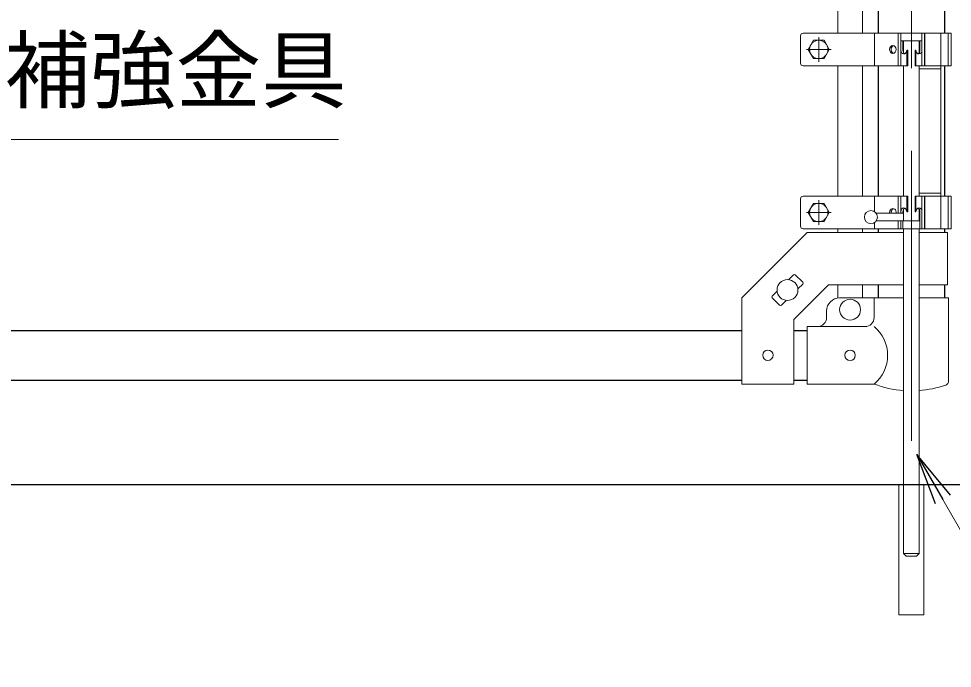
# Model space of a CAD drawing. Units: millimetres, scale not verified. Extents: x -4200 to 4200, y -2970 to 2970.
# Drawn here: x 527 to 1243, y -710 to -212 of the extents above; entities that cross this region are included whole.
import ezdxf
from ezdxf.enums import TextEntityAlignment as Align

# ---------------------------------------------------------------- set-up
doc = ezdxf.new("R2010")
doc.units = ezdxf.units.MM
doc.header["$LTSCALE"] = 10
doc.linetypes.add('USER1', pattern=[50.8, 31.75, -6.35, 6.35, -6.35])
doc.linetypes.add('USER3', pattern=[0.375, 0.25, -0.125])
for name, color, linetype, lineweight in [('0-1_D-BMK', 2, 'USER1', 13), ('0-2_D-STR1', 1, 'Continuous', 25), ('0-3_D-STR3', 3, 'Continuous', 13), ('0-5_D-BGD', 7, 'Continuous', 25), ('0-A_D-STR-TXT', 7, 'Continuous', 13)]:
    doc.layers.add(name, color=color, linetype=linetype, lineweight=lineweight)
doc.layers.add('0-8_0', color=7, linetype='Continuous')
doc.styles.add('ＭＳ ゴシック', font='')
doc.styles.get('ＭＳ ゴシック').set_extended_font_data('MS Gothic')

# ---------------------------------------------------------------- blocks, each defined once
blk = doc.blocks.new('_Open')
at = {"layer": '0-8_0'}
blk.add_line((-10, 1.667), (0, 0), dxfattribs=at)
blk.add_lwpolyline([(-10, -1.667), (0, 0), (-10, 0)], dxfattribs=at)

msp = doc.modelspace()

# ---------------------------------------------------------------- linework, layer by layer
at = {"layer": '0-1_D-BMK'}
for p, q in [((1211.59, 703.1), (1211.59, -535.29)), ((1211.59, 703.1), (1211.59, -535.29)), ((1140.59, -225.63), (1140.59, -244.63)), ((1140.59, -225.63), (1140.59, -244.63)), ((1150.09, -235.13), (1131.09, -235.13)), ((1150.09, -235.13), (1131.09, -235.13)), ((1140.59, -350.63), (1140.59, -369.63)), ((1140.59, -350.63), (1140.59, -369.63)), ((1150.09, -360.13), (1131.09, -360.13)), ((1150.09, -360.13), (1131.09, -360.13))]:
    msp.add_line(p, q, dxfattribs=at)
at = {"layer": '0-2_D-STR1'}
for p, q in [((1186.19, 61.37), (1186.19, -222.63)), ((1186.19, 61.37), (1186.19, -222.63)), ((1236.99, 61.37), (1236.99, -222.63)), ((1236.99, 61.37), (1236.99, -222.63)), ((1186.19, -247.63), (1186.19, -347.63)), ((1186.19, -247.63), (1186.19, -347.63)), ((1236.99, -247.63), (1236.99, -347.63)), ((1236.99, -247.63), (1236.99, -347.63)), ((1186.19, -372.63), (1186.19, -375.58)), ((1186.19, -372.63), (1186.19, -375.58)), ((1236.99, -372.63), (1236.99, -375.58)), ((1236.99, -372.63), (1236.99, -375.58)), ((1186.19, -415.58), (1186.19, -425.63)), ((1186.19, -415.58), (1186.19, -425.63)), ((1236.99, -415.58), (1236.99, -425.63)), ((1236.99, -415.58), (1236.99, -425.63)), ((447.39, -450.63), (1081.59, -450.63)), ((447.39, -450.63), (1081.59, -450.63)), ((1121.59, -450.63), (1131.59, -450.63)), ((1121.59, -450.63), (1131.59, -450.63)), ((447.39, -488.63), (1081.59, -488.63)), ((447.39, -488.63), (1081.59, -488.63)), ((1121.59, -488.63), (1131.59, -488.63)), ((1121.59, -488.63), (1131.59, -488.63))]:
    msp.add_line(p, q, dxfattribs=at)
at = {"layer": '0-3_D-STR3'}
for p, q in [((1155.09, 58.87), (1155.09, -222.63)), ((1155.09, 58.87), (1155.09, -222.63)), ((1174.09, 58.87), (1174.09, -222.63)), ((1174.09, 58.87), (1174.09, -222.63)), ((1126.59, -224.63), (1126.59, -245.63)), ((1126.59, -224.63), (1126.59, -245.63)), ((1242.19, -222.63), (1128.59, -222.63)), ((1242.19, -222.63), (1128.59, -222.63)), ((1183.29, -222.63), (1183.29, -247.63)), ((1183.29, -222.63), (1183.29, -247.63)), ((1201.59, -222.63), (1201.59, -247.63)), ((1201.59, -222.63), (1201.59, -247.63)), ((1203.49, -222.63), (1203.49, -247.63)), ((1203.49, -222.63), (1203.49, -247.63)), ((1219.69, -228.63), (1203.49, -228.63)), ((1219.69, -228.63), (1203.49, -228.63)), ((1205.09, -235.63), (1205.09, -228.63)), ((1205.09, -235.63), (1205.09, -228.63)), ((1205.59, -228.63), (1205.59, -237.65)), ((1205.59, -228.63), (1205.59, -237.65)), ((1217.59, -228.63), (1217.59, -237.65)), ((1217.59, -228.63), (1217.59, -237.65)), ((1218.09, -228.63), (1218.09, -235.63)), ((1218.09, -228.63), (1218.09, -235.63)), ((1219.69, -222.63), (1219.69, -247.63)), ((1219.69, -222.63), (1219.69, -247.63)), ((1221.59, -222.63), (1221.59, -247.63)), ((1221.59, -222.63), (1221.59, -247.63)), ((1221.83, -222.63), (1221.83, -247.63)), ((1221.83, -222.63), (1221.83, -247.63)), ((1234.29, -222.63), (1234.29, -372.63)), ((1234.29, -222.63), (1234.29, -372.63)), ((1239.89, -222.63), (1239.89, -247.63)), ((1239.89, -222.63), (1239.89, -247.63)), ((1242.19, -222.63), (1242.19, -247.63)), ((1242.19, -222.63), (1242.19, -247.63)), ((1208.09, -235.63), (1208.09, -247.63)), ((1208.09, -235.63), (1208.78, -235.63)), ((1208.09, -235.63), (1208.09, -247.63)), ((1208.09, -235.63), (1208.78, -235.63)), ((1208.78, -235.63), (1208.78, -247.63)), ((1208.78, -235.63), (1208.78, -247.63)), ((1214.4, -235.63), (1214.4, -247.63)), ((1215.09, -235.63), (1214.4, -235.63)), ((1214.4, -235.63), (1214.4, -247.63)), ((1215.09, -235.63), (1214.4, -235.63)), ((1215.09, -235.63), (1215.09, -247.63)), ((1215.09, -235.63), (1215.09, -247.63)), ((1208.78, -247.63), (1128.59, -247.63)), ((1208.78, -247.63), (1128.59, -247.63)), ((1155.09, -247.63), (1155.09, -347.63)), ((1155.09, -247.63), (1155.09, -347.63)), ((1174.09, -247.63), (1174.09, -347.63)), ((1174.09, -247.63), (1174.09, -347.63)), ((1205.59, -247.63), (1205.59, -347.63)), ((1205.59, -247.63), (1205.59, -347.63)), ((1242.19, -247.63), (1214.4, -247.63)), ((1242.19, -247.63), (1214.4, -247.63)), ((1217.59, -247.63), (1217.59, -347.63)), ((1217.59, -247.63), (1217.59, -347.63)), ((1234.29, -249.93), (1217.59, -249.93)), ((1234.29, -249.93), (1217.59, -249.93)), ((1126.59, -349.63), (1126.59, -370.63)), ((1126.59, -349.63), (1126.59, -370.63)), ((1208.78, -347.63), (1128.59, -347.63)), ((1208.78, -347.63), (1128.59, -347.63)), ((1183.29, -347.63), (1183.29, -359.42)), ((1183.29, -347.63), (1183.29, -359.42)), ((1201.59, -360.63), (1201.59, -347.63)), ((1201.59, -360.63), (1201.59, -347.63)), ((1203.49, -360.63), (1203.49, -347.63)), ((1203.49, -360.63), (1203.49, -347.63)), ((1208.09, -359.63), (1208.09, -347.63)), ((1208.09, -359.63), (1208.09, -347.63)), ((1208.78, -359.63), (1208.78, -347.63)), ((1208.78, -359.63), (1208.78, -347.63)), ((1242.19, -347.63), (1214.4, -347.63)), ((1214.4, -359.63), (1214.4, -347.63)), ((1242.19, -347.63), (1214.4, -347.63)), ((1214.4, -359.63), (1214.4, -347.63)), ((1215.09, -359.63), (1215.09, -347.63)), ((1215.09, -359.63), (1215.09, -347.63)), ((1234.29, -345.33), (1217.59, -345.33)), ((1234.29, -345.33), (1217.59, -345.33)), ((1219.69, -372.63), (1219.69, -347.63)), ((1219.69, -372.63), (1219.69, -347.63)), ((1221.59, -372.63), (1221.59, -347.63)), ((1221.59, -372.63), (1221.59, -347.63)), ((1221.83, -347.63), (1221.83, -372.63)), ((1221.83, -347.63), (1221.83, -372.63)), ((1239.89, -347.63), (1239.89, -372.63)), ((1239.89, -347.63), (1239.89, -372.63)), ((1242.19, -347.63), (1242.19, -372.63)), ((1242.19, -347.63), (1242.19, -372.63)), ((1205.59, -357.62), (1205.59, -366.63)), ((1205.59, -357.62), (1205.59, -366.63)), ((1217.59, -357.62), (1217.59, -366.63)), ((1217.59, -357.62), (1217.59, -366.63)), ((1205.59, -360.63), (1184.59, -360.63)), ((1205.59, -360.63), (1184.59, -360.63)), ((1205.09, -359.63), (1205.09, -360.63)), ((1205.09, -359.63), (1205.09, -360.63)), ((1208.09, -359.63), (1208.78, -359.63)), ((1208.09, -359.63), (1208.78, -359.63)), ((1215.09, -359.63), (1214.4, -359.63)), ((1215.09, -359.63), (1214.4, -359.63)), ((1218.09, -372.63), (1218.09, -359.63)), ((1218.09, -372.63), (1218.09, -359.63)), ((1183.29, -367.84), (1183.29, -372.63)), ((1183.29, -367.84), (1183.29, -372.63)), ((1205.59, -366.63), (1184.59, -366.63)), ((1205.59, -366.63), (1184.59, -366.63)), ((1201.59, -372.63), (1201.59, -366.63)), ((1201.59, -372.63), (1201.59, -366.63)), ((1205.59, -366.63), (1203.49, -366.63)), ((1203.49, -372.63), (1203.49, -366.63)), ((1203.49, -366.63), (1218.09, -366.63)), ((1205.59, -366.63), (1203.49, -366.63)), ((1203.49, -372.63), (1203.49, -366.63)), ((1203.49, -366.63), (1218.09, -366.63)), ((1205.09, -366.63), (1205.09, -372.63)), ((1205.09, -366.63), (1205.09, -372.63)), ((1242.19, -372.63), (1128.59, -372.63)), ((1242.19, -372.63), (1128.59, -372.63)), ((1155.09, -372.63), (1155.09, -375.58)), ((1155.09, -372.63), (1155.09, -375.58)), ((1174.09, -372.63), (1174.09, -375.58)), ((1174.09, -372.63), (1174.09, -375.58)), ((1205.59, -372.63), (1205.59, -621.63)), ((1205.59, -372.63), (1205.59, -621.63)), ((1217.59, -372.63), (1217.59, -621.63)), ((1217.59, -372.63), (1217.59, -621.63)), ((1239.29, -375.58), (1217.59, -375.58)), ((1239.29, -375.58), (1217.59, -375.58)), ((1239.29, -415.58), (1239.29, -375.58)), ((1239.29, -415.58), (1239.29, -375.58)), ((1121.19, -407.92), (1117.47, -411.63)), ((1121.19, -407.92), (1117.47, -411.63)), ((1128.26, -413.57), (1122.6, -407.92)), ((1128.26, -413.57), (1122.6, -407.92)), ((1128.26, -414.99), (1124.54, -418.7)), ((1128.26, -414.99), (1124.54, -418.7)), ((1108.64, -420.46), (1104.92, -424.18)), ((1108.64, -420.46), (1104.92, -424.18)), ((1148.16, -415.58), (1121.59, -442.15)), ((1148.16, -415.58), (1121.59, -442.15)), ((1205.59, -415.58), (1148.16, -415.58)), ((1205.59, -415.58), (1148.16, -415.58)), ((1155.09, -415.58), (1155.09, -425.63)), ((1155.09, -415.58), (1155.09, -425.63)), ((1174.09, -415.58), (1174.09, -425.63)), ((1174.09, -415.58), (1174.09, -425.63)), ((1239.29, -415.58), (1217.59, -415.58)), ((1239.29, -415.58), (1217.59, -415.58)), ((1081.59, -491.83), (1081.59, -425.58)), ((1081.59, -491.83), (1081.59, -425.58)), ((1110.58, -431.25), (1104.92, -425.59)), ((1110.58, -431.25), (1104.92, -425.59)), ((1115.71, -427.53), (1111.99, -431.25)), ((1115.71, -427.53), (1111.99, -431.25)), ((1183.04, -425.63), (1183.04, -440.63)), ((1183.04, -425.63), (1183.04, -440.63)), ((1240.14, -425.63), (1217.59, -425.63)), ((1240.14, -425.63), (1217.59, -425.63)), ((1240.14, -425.63), (1240.14, -489.33)), ((1240.14, -425.63), (1240.14, -489.33)), ((1146.59, -440.63), (1146.59, -435.63)), ((1146.59, -440.63), (1146.59, -435.63)), ((1121.59, -491.83), (1121.59, -442.15)), ((1121.59, -491.83), (1121.59, -442.15)), ((1131.59, -447.63), (1176.04, -447.63)), ((1131.59, -491.63), (1131.59, -447.63)), ((1131.59, -447.63), (1176.04, -447.63)), ((1131.59, -491.63), (1131.59, -447.63)), ((1121.59, -491.83), (1081.59, -491.83)), ((1121.59, -491.83), (1081.59, -491.83)), ((1131.59, -491.63), (1183.04, -491.63)), ((1131.59, -491.63), (1183.04, -491.63)), ((1202.04, -568.63), (1202.04, -668.63)), ((1202.04, -568.63), (1202.04, -668.63)), ((1207.59, -623.63), (1205.59, -621.63)), ((1207.59, -623.63), (1205.59, -621.63)), ((1207.59, -623.63), (1215.59, -623.63)), ((1207.59, -623.63), (1215.59, -623.63))]:
    msp.add_line(p, q, dxfattribs=at)
at = {"layer": '0-3_D-STR3', "linetype": 'USER3'}
msp.add_line((1221.83, -247.63), (1235.83, -247.63), dxfattribs=at)
msp.add_line((1221.83, -247.63), (1235.83, -247.63), dxfattribs=at)
at = {"layer": '0-3_D-STR3'}
for points in [[(1144.64, -228.12), (1148.69, -235.13), (1144.64, -242.15), (1136.54, -242.15), (1132.49, -235.13), (1136.54, -228.12)], [(1144.64, -228.12), (1148.69, -235.13), (1144.64, -242.15), (1136.54, -242.15), (1132.49, -235.13), (1136.54, -228.12)], [(1144.64, -353.12), (1148.69, -360.13), (1144.64, -367.15), (1136.54, -367.15), (1132.49, -360.13), (1136.54, -353.12)], [(1144.64, -353.12), (1148.69, -360.13), (1144.64, -367.15), (1136.54, -367.15), (1132.49, -360.13), (1136.54, -353.12)]]:
    msp.add_lwpolyline(points, close=True, dxfattribs=at)
for points in [[(1205.59, -375.58), (1131.59, -375.58), (1081.59, -425.58)], [(1205.59, -375.58), (1131.59, -375.58), (1081.59, -425.58)], [(1205.59, -425.63), (1183.04, -425.63), (1156.59, -425.63)], [(1205.59, -425.63), (1183.04, -425.63), (1156.59, -425.63)], [(1221.14, -568.63), (1221.14, -668.63), (1202.04, -668.63)], [(1221.14, -568.63), (1221.14, -668.63), (1202.04, -668.63)], [(1205.59, -621.63), (1217.59, -621.63), (1215.59, -623.63)], [(1205.59, -621.63), (1217.59, -621.63), (1215.59, -623.63)]]:
    msp.add_lwpolyline(points, dxfattribs=at)
for centre, radius in [((1140.59, -235.13), 7.03), ((1140.59, -235.13), 7.03), ((1140.59, -360.13), 7.03), ((1140.59, -360.13), 7.03), ((1180.59, -363.63), 5), ((1180.59, -363.63), 5), ((1116.59, -419.58), 8), ((1116.59, -419.58), 8), ((1164.59, -434.63), 8), ((1164.59, -434.63), 8), ((1101.59, -469.58), 4), ((1101.59, -469.58), 4), ((1164.59, -469.63), 4), ((1164.59, -469.63), 4)]:
    msp.add_circle(centre, radius, dxfattribs=at)
for centre, radius, start, end in [((1128.59, -224.63), 2, 90, 180), ((1128.59, -224.63), 2, 90, 180), ((1128.59, -245.63), 2, 180, 270), ((1128.59, -245.63), 2, 180, 270), ((1128.59, -349.63), 2, 90, 180), ((1128.59, -349.63), 2, 90, 180), ((1128.59, -370.63), 2, 180, 270), ((1128.59, -370.63), 2, 180, 270), ((1121.89, -408.62), 1, 45, 135), ((1121.89, -408.62), 1, 45, 135), ((1127.55, -414.28), 1, 315, 45), ((1127.55, -414.28), 1, 315, 45), ((1105.63, -424.89), 1, 135, 225), ((1105.63, -424.89), 1, 135, 225), ((1156.59, -435.63), 10, 90, 180), ((1156.59, -435.63), 10, 90, 180), ((1111.29, -430.54), 1, 225, 315), ((1111.29, -430.54), 1, 225, 315), ((1139.59, -440.63), 7, 270, 0), ((1139.59, -440.63), 7, 270, 0), ((1176.04, -440.63), 7, 270, 0), ((1176.04, -440.63), 7, 270, 0), ((1164.84, -469.63), 28.55, 309.59418, 50.40582), ((1164.84, -469.63), 28.55, 309.59418, 50.40582), ((1211.59, -416.9), 80, 249.0916, 265.69878), ((1211.59, -416.9), 80, 249.0916, 265.69878), ((1211.59, -416.9), 80, 274.30122, 289.22051), ((1211.59, -416.9), 80, 274.30122, 289.22051), ((1236.84, -489.33), 3.3, 289.22051, 0), ((1236.84, -489.33), 3.3, 289.22051, 0)]:
    msp.add_arc(centre, radius, start, end, dxfattribs=at)
msp.add_ellipse((1197.44, -235.13), major_axis=(0, 3), ratio=0.839449, dxfattribs=at)
msp.add_ellipse((1197.44, -235.13), major_axis=(0, 3), ratio=0.839449, dxfattribs=at)
for centre, major_axis, ratio, start_param, end_param in [((1198.6, -235.13), (0, -3), 0.839449, 3.373397, 6.051381), ((1198.6, -235.13), (0, -3), 0.839449, 3.373397, 6.051381), ((1205.79, -235.59), (0, -3), 0.766727, 4.702747, 7.841406), ((1205.79, -235.59), (0, -3), 0.766727, 4.702747, 7.841406), ((1206.94, -235.59), (0, -3), 0.615242, 4.702747, 6.003247), ((1206.94, -235.59), (0, -3), 0.615242, 4.702747, 6.003247), ((1217.39, -235.59), (0, -3), 0.766727, 4.724965, 7.863624), ((1217.39, -235.59), (0, -3), 0.766727, 4.724965, 7.863624), ((1216.25, -235.59), (0, -3), 0.615242, 0.279938, 1.580438), ((1216.25, -235.59), (0, -3), 0.615242, 0.279938, 1.580438), ((1197.44, -360.13), (0, -3), 0.839449, 1.403348, 4.879837), ((1197.44, -360.13), (0, -3), 0.839449, 1.403348, 4.879837), ((1198.6, -360.13), (0, -3), 0.839449, 3.373397, 4.879837), ((1198.6, -360.13), (0, -3), 0.839449, 3.373397, 4.879837), ((1205.79, -359.67), (0, 3), 0.766727, 4.724965, 7.863624), ((1205.79, -359.67), (0, 3), 0.766727, 4.724965, 7.863624), ((1206.94, -359.67), (0, 3), 0.615242, 0.279938, 1.580438), ((1206.94, -359.67), (0, 3), 0.615242, 0.279938, 1.580438), ((1217.39, -359.67), (0, 3), 0.766727, 4.702747, 7.841406), ((1217.39, -359.67), (0, 3), 0.766727, 4.702747, 7.841406), ((1216.25, -359.67), (0, 3), 0.615242, 4.702747, 6.003247), ((1216.25, -359.67), (0, 3), 0.615242, 4.702747, 6.003247)]:
    msp.add_ellipse(centre, major_axis=major_axis, ratio=ratio, start_param=start_param, end_param=end_param, dxfattribs=at)
at = {"layer": '0-5_D-BGD'}
msp.add_line((366.99, -568.63), (2116.99, -568.63), dxfattribs=at)
msp.add_line((366.99, -568.63), (2116.99, -568.63), dxfattribs=at)
at = {"layer": '0-A_D-STR-TXT'}
for points in [[(772.3, -304.05), (462.24, -304.05), (402.53, -391.19)], [(772.3, -304.05), (462.24, -304.05), (402.53, -391.19)], [(1554.77, -709.62), (1310.45, -709.62), (1216.78, -547.38)], [(1554.77, -709.62), (1310.45, -709.62), (1216.78, -547.38)]]:
    msp.add_lwpolyline(points, dxfattribs=at)

# ---------------------------------------------------------------- block references
at = {"layer": '0-A_D-STR-TXT', "xscale": 4, "yscale": 4, "rotation": 120}
msp.add_blockref('_Open', (1215.78, -545.65), dxfattribs=at)
msp.add_blockref('_Open', (1215.78, -545.65), dxfattribs=at)

# ---------------------------------------------------------------- texts
at = {"layer": '0-A_D-STR-TXT', "style": 'ＭＳ ゴシック'}
msp.add_text('補強金具', height=48.09, dxfattribs=at).set_placement((516.21, -289.43), align=Align.BOTTOM_LEFT)
msp.add_text('補強金具', height=48.09, dxfattribs=at).set_placement((516.21, -289.43), align=Align.BOTTOM_LEFT)

doc.saveas('drawing.dxf')
